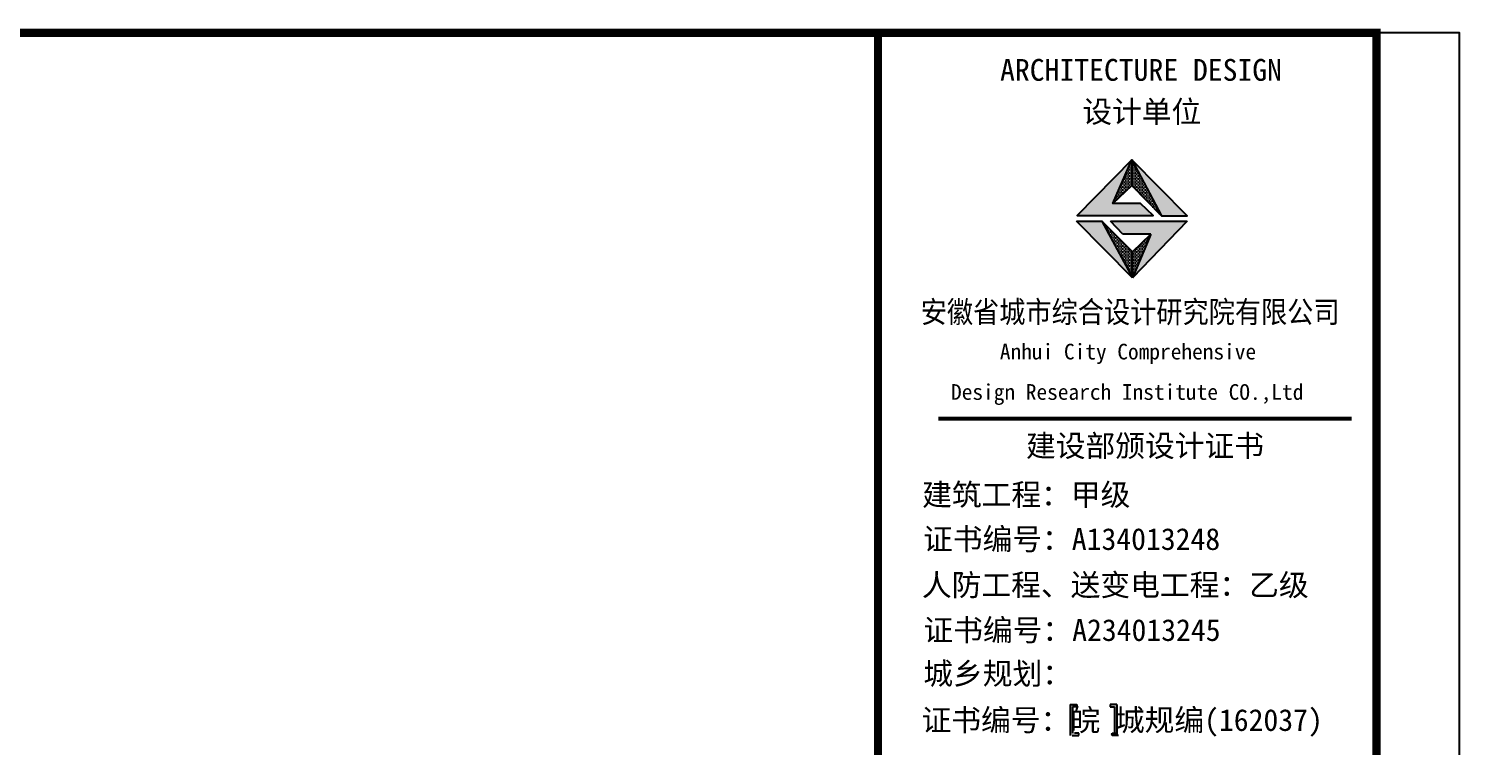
# Model space of a CAD drawing. Extents: x 69728788 to 150676229, y 15322671 to 43663798.
# Drawn here: x 75241285 to 75275784, y 20261683 to 20279003 of the extents above; entities that cross this region are included whole.
import ezdxf

# ---------------------------------------------------------------- set-up
doc = ezdxf.new("R2010")
doc.units = 0
doc.header["$LTSCALE"] = 1000
doc.header["$MEASUREMENT"] = 0
doc.layers.add('PUB_TITLE', color=4, linetype='CONTINUOUS')
doc.layers.add('图框', color=253, linetype='CONTINUOUS')
doc.styles.add('黑体', font='simhei.ttf', dxfattribs={"width": 0.6, "height": 4.3})

msp = doc.modelspace()

# ---------------------------------------------------------------- hatches: boundary and pattern name
at = {"layer": '图框'}
for color, points in [(1, [(75267427.3, 20274782.6), (75267882.6, 20275838.7), (75266569.8, 20274489.5), (75268397.7, 20274489.5), (75268094.4, 20274782.6)]), (1, [(75268599.8, 20274483.9), (75269218.7, 20274483.9), (75267882.6, 20275838.7)]), (1, [(75267161.8, 20274353.7), (75266554.9, 20274353.7), (75267900.4, 20272987.1)]), (1, [(75267371.1, 20274357.8), (75267669.5, 20274044.5), (75268345.6, 20274044.5), (75267900.4, 20272987.1), (75269219.7, 20274357.8)]), (4, [(75266457.2, 20262641.4), (75266559.8, 20262641.4), (75266559.8, 20262692.7), (75266512.5, 20262692.7), (75266402, 20262692.7), (75266402, 20261947.9), (75266512.5, 20261947.9), (75266559.8, 20261947.9), (75266559.8, 20261999.1), (75266457.2, 20261999.1)]), (4, [(75267467.3, 20261999.1), (75267364.7, 20261999.1), (75267364.7, 20261947.9), (75267412, 20261947.9), (75267522.5, 20261947.9), (75267522.5, 20262692.7), (75267412, 20262692.7), (75267364.7, 20262692.7), (75267364.7, 20262641.4), (75267467.3, 20262641.4)])]:
    msp.add_hatch(color=color, dxfattribs=at).paths.add_polyline_path(points)
h = msp.add_hatch(dxfattribs=at)
h.set_pattern_fill('DOTS', color=256, scale=600, style=0)
h.set_pattern_definition([(360, (70709156.957, 21997938.387), (18.75, 37.5), [0, -37.5])])
h.paths.add_polyline_path([(75267900.4, 20272987.1), (75267900.4, 20273617), (75267161.8, 20274353.7)])
h.paths.add_polyline_path([(75268345.6, 20274044.5), (75267900.4, 20273617), (75267900.4, 20272987.1)])
h.paths.add_polyline_path([(75267882.6, 20275838.7), (75267882.6, 20275217.6), (75268599.8, 20274483.9)])
h.paths.add_polyline_path([(75267882.6, 20275217.6), (75267882.6, 20275838.7), (75267427.3, 20274782.6)])

# ---------------------------------------------------------------- linework, layer by layer
at = {"layer": 'PUB_TITLE'}
msp.add_lwpolyline([(75107584.3, 20160102.8), (75275784.3, 20160102.8), (75275784.3, 20278902.8), (75107584.3, 20278902.8)], close=True, dxfattribs=at)
at = {"layer": 'PUB_TITLE', "const_width": 200}
msp.add_lwpolyline([(75112584.3, 20164102.8), (75273784.3, 20164102.8), (75273784.3, 20278902.8), (75112584.3, 20278902.8)], close=True, dxfattribs=at)
at = {"layer": '图框'}
for p, q in [((75267427.3, 20274782.6), (75267882.6, 20275838.7)), ((75267882.6, 20275838.7), (75268599.8, 20274483.9)), ((75267900.4, 20272987.1), (75266554.9, 20274353.7)), ((75266554.9, 20274353.7), (75267161.8, 20274353.7)), ((75267900.4, 20272987.1), (75266554.9, 20274353.7)), ((75266554.9, 20274353.7), (75267161.8, 20274353.7)), ((75266554.9, 20274353.7), (75267161.8, 20274353.7)), ((75267900.4, 20273617), (75267161.8, 20274353.7)), ((75267371.1, 20274357.8), (75269219.7, 20274357.8)), ((75267669.5, 20274044.5), (75267371.1, 20274357.8)), ((75269219.7, 20274357.8), (75267900.4, 20272987.1)), ((75268345.6, 20274044.5), (75267669.5, 20274044.5)), ((75267900.4, 20273617), (75268345.6, 20274044.5)), ((75268345.6, 20274044.5), (75267900.4, 20272987.1)), ((75267900.4, 20272987.1), (75267900.4, 20273617)), ((75267900.4, 20272987.1), (75267900.4, 20273617)), ((75267900.4, 20272987.1), (75267900.4, 20273617))]:
    msp.add_line(p, q, dxfattribs=at)
at = {"layer": '图框', "color": 1}
for p, q in [((75267900.4, 20272987.1), (75266554.9, 20274353.7)), ((75267161.8, 20274353.7), (75267900.4, 20272987.1))]:
    msp.add_line(p, q, dxfattribs=at)
at = {"layer": '图框', "color": 4}
for p, q in [((75266402, 20262692.7), (75266512.5, 20262692.7)), ((75266402, 20262692.7), (75266402, 20261947.9)), ((75266559.8, 20262641.4), (75266457.2, 20262641.4)), ((75266457.2, 20262641.4), (75266457.2, 20261999.1)), ((75266512.5, 20262692.7), (75266559.8, 20262692.7)), ((75266559.8, 20262692.7), (75266559.8, 20262641.4)), ((75267412, 20262692.7), (75267364.7, 20262692.7)), ((75267364.7, 20262692.7), (75267364.7, 20262641.4)), ((75267364.7, 20262641.4), (75267467.3, 20262641.4)), ((75267522.5, 20262692.7), (75267412, 20262692.7)), ((75267467.3, 20262641.4), (75267467.3, 20261999.1)), ((75267522.5, 20262692.7), (75267522.5, 20261947.9)), ((75266448, 20261947.9), (75266558.4, 20261947.9)), ((75266605.8, 20261999.1), (75266503.2, 20261999.1)), ((75266558.4, 20261947.9), (75266605.8, 20261947.9)), ((75266605.8, 20261947.9), (75266605.8, 20261999.1)), ((75267410.6, 20261947.9), (75267410.6, 20261999.1)), ((75267410.6, 20261999.1), (75267513.2, 20261999.1)), ((75267458, 20261947.9), (75267410.6, 20261947.9)), ((75267568.4, 20261947.9), (75267458, 20261947.9))]:
    msp.add_line(p, q, dxfattribs=at)
for points, const_width in [([(75273784.3, 20164102.8), (75261765.8, 20164102.8), (75261765.8, 20278902.8), (75273784.3, 20278902.8)], 197.2), ([(75263223.2, 20269590.8), (75273183.2, 20269590.8)], 99.6)]:
    msp.add_lwpolyline(points, dxfattribs=dict(at, const_width=const_width))
at = {"layer": '图框'}
for points in [[(75268094.4, 20274782.6), (75267427.3, 20274782.6), (75267882.6, 20275217.6), (75268599.8, 20274483.9), (75269218.7, 20274483.9), (75267882.6, 20275838.7), (75266569.8, 20274489.5), (75268397.7, 20274489.5), (75268094.4, 20274782.6)], [(75267882.6, 20275838.7), (75267882.6, 20275217.6)]]:
    msp.add_lwpolyline(points, dxfattribs=at)

# ---------------------------------------------------------------- texts
at = {"layer": '图框', "color": 4, "style": '黑体'}
for s, height, p in [('ARCHITECTURE DESIGN', 525.888, (75264709.3, 20277743.4)), ('设计单位', 525.89, (75266691.9, 20276736.2)), ('Anhui City Comprehensive ', 378.48, (75264704, 20271019.8)), (' Design Research Institute CO.,Ltd', 378.48, (75263269.2, 20270045.8)), ('建设部颁设计证书', 525.89, (75265334.2, 20268673.5)), (' 建筑工程：甲级', 525.89, (75262471.7, 20267495.1)), ('证书编号：A134013248', 525.888, (75262852.1, 20266423.4)), ('人防工程、送变电工程：乙级', 525.888, (75262824.5, 20265316)), ('证书编号：A234013245', 525.888, (75262861.7, 20264227.7)), ('城乡规划：', 525.89, (75262857.8, 20263177.1)), ('证书编号：皖 城规编(162037)', 525.888, (75262815.7, 20262056.8))]:
    msp.add_text(s, height=height, dxfattribs=at).set_placement(p)
at = {"layer": '图框', "color": 4, "style": '黑体', "width": 0.88}
msp.add_text('安徽省城市综合设计研究院有限公司', height=525.888, dxfattribs=at).set_placement((75262795.6, 20271903.7))

doc.saveas('drawing.dxf')
